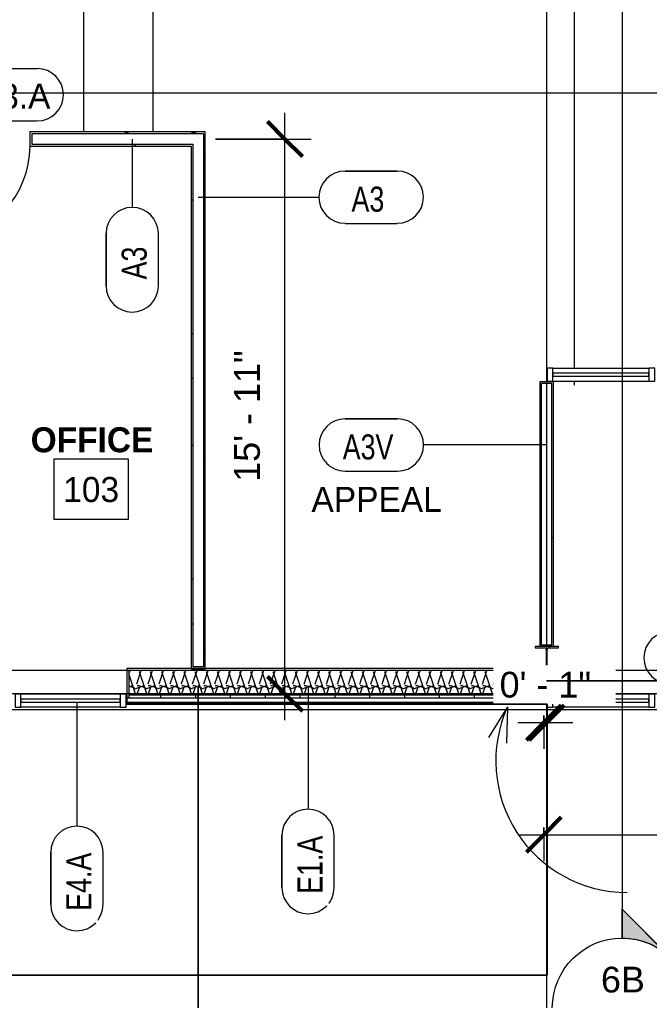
# Model space of a CAD drawing. Header units: inches. Extents: x 23906 to 26716, y -23130 to -20467.
# Drawn here: x 25799.4 to 26016.2, y -22900.8 to -22563.3 of the extents above; entities that cross this region are included whole.
import ezdxf

# ---------------------------------------------------------------- set-up
doc = ezdxf.new("R2010")
doc.units = ezdxf.units.IN
doc.header["$MEASUREMENT"] = 0
doc.linetypes.add('Grid Line 1_2_', pattern=[0.875, 0.5, -0.125, 0.125, -0.125])
for name, color, linetype, lineweight in [('A-ANNO-DIMS', 211, 'Continuous', 9), ('A-ANNO-DIMS-96', 211, 'Continuous', 9), ('A-AREA', 32, 'Continuous', 9), ('A-AREA-IDEN', 2, 'Continuous', 9), ('A-DOOR', 31, 'Continuous', 13), ('A-DOOR-IDEN', 31, 'Continuous', 9), ('A-FLOR', 192, 'Continuous', 13), ('A-GLAZ-CURT', 52, 'Continuous', 9), ('A-GLAZ-CWMG', 51, 'Continuous', 9), ('A-WALL', 113, 'Continuous', 13), ('A-WALL-IDEN', 211, 'Continuous', 9), ('A-WALL-PATT', 111, 'Continuous', 50), ('C-TOPO', 7, 'Continuous', 9), ('Conc', 7, 'Continuous', 20), ('G-ANNO-SYMB', 111, 'Continuous', 9), ('G-ANNO-TEXT', 231, 'Continuous', 9), ('I-WALL', 2, 'Continuous', 13), ('L-SITE-WALL', 31, 'Continuous', 13), ('Q-CASE', 31, 'Continuous', 9), ('S-BEAM', 12, 'Continuous', 9), ('S-COLS', 52, 'Continuous', 9), ('S-GRID', 1, 'Continuous', 9)]:
    doc.layers.add(name, color=color, linetype=linetype, lineweight=lineweight)
doc.styles.add('Arial_1', font='arial.ttf', dxfattribs={"height": 8.851796})
doc.styles.add('Century Gothic', font='GOTHIC.TTF', dxfattribs={"height": 8.622671})
doc.styles.add('Century Gothic_1', font='GOTHIC.TTF', dxfattribs={"width": 0.8, "height": 8.622671})
doc.styles.add('Century Gothic_B', font='GOTHICB.TTF', dxfattribs={"height": 8.616719})
doc.dimstyles.new('OD_Dimension', dxfattribs={"dimscale": 12, "dimtxt": 9, "dimasz": 1, "dimexe": 0.75, "dimexo": 0.5, "dimgap": 0.5, "dimtad": 1, "dimdec": 3, "dimrnd": 0.125, "dimzin": 1, "dimdsep": 46, "dimlunit": 4, "dimtxsty": 'Arial_1', "dimblk1": 'OBLIQUE', "dimblk2": 'OBLIQUE', "dimsah": 1, "dimcen": 0.09, "dimdle": 0.75, "dimazin": 0, "dimtfac": 1, "dimtdec": 4, "dimtix": 1, "dimtmove": 0, "dimatfit": 3, "dimfxl": 1, "dimtvp": 1, "dimtfill": 1, "dimfrac": 2, "dimtolj": 1, "dimtzin": 0, "dimarcsym": 2})
doc.dimstyles.new('OD_Dimension_1', dxfattribs={"dimscale": 12, "dimtxt": 9, "dimasz": 1, "dimexe": 0.75, "dimexo": 0.5, "dimgap": 0.5, "dimtad": 1, "dimdec": 3, "dimrnd": 0.125, "dimzin": 1, "dimdsep": 46, "dimlunit": 4, "dimtxsty": 'Arial_1', "dimblk1": 'OBLIQUE', "dimblk2": 'OBLIQUE', "dimsah": 1, "dimcen": 0.09, "dimdle": 0.75, "dimazin": 0, "dimtfac": 1, "dimtdec": 4, "dimtix": 1, "dimtmove": 0, "dimatfit": 3, "dimfxl": 1, "dimtvp": 1, "dimtfill": 1, "dimfrac": 2, "dimtolj": 1, "dimtzin": 0, "dimarcsym": 2})
doc.dimstyles.new('OD_Dimension_2', dxfattribs={"dimscale": 12, "dimtxt": 9, "dimasz": 1, "dimexe": 0.75, "dimexo": 0.5, "dimgap": 0.5, "dimtad": 1, "dimdec": 3, "dimrnd": 0.125, "dimzin": 1, "dimdsep": 46, "dimlunit": 4, "dimtxsty": 'Arial_1', "dimblk1": 'OBLIQUE', "dimblk2": 'OBLIQUE', "dimsah": 1, "dimcen": 0.09, "dimdle": 0.75, "dimazin": 0, "dimtfac": 1, "dimtdec": 4, "dimtix": 1, "dimtmove": 0, "dimatfit": 3, "dimfxl": 1, "dimtvp": 1, "dimtfill": 1, "dimfrac": 2, "dimtolj": 1, "dimtzin": 0, "dimarcsym": 2})
doc.dimstyles.new('OD_Dimension_3', dxfattribs={"dimscale": 12, "dimtxt": 9, "dimasz": 1, "dimexe": 0.75, "dimexo": 0.5, "dimgap": 0.5, "dimtad": 1, "dimdec": 3, "dimrnd": 0.125, "dimzin": 1, "dimdsep": 46, "dimlunit": 4, "dimtxsty": 'Arial_1', "dimblk1": 'OBLIQUE', "dimblk2": 'OBLIQUE', "dimsah": 1, "dimcen": 0.09, "dimdle": 0.75, "dimazin": 0, "dimtfac": 1, "dimtdec": 4, "dimtix": 1, "dimtmove": 0, "dimatfit": 3, "dimfxl": 1, "dimtvp": 1, "dimtfill": 1, "dimfrac": 2, "dimtolj": 1, "dimtzin": 0, "dimarcsym": 2})
pattern_1 = [(0, (0, 0), (30.72, 7.68), [1.267, -21.773, 1.267, -21.773, -122.88]), (0, (0, 0), (30.72, 7.68), [-46.08, 1.267, -44.813, 1.267, -21.773, -53.76]), (0, (0, 0), (30.72, 7.68), [-115.2, 1.267, -14.093, 1.267, -37.133]), (120, (11.52, 3.84), (-22.0110751, 22.7643004), [1.267, -21.773, 1.267, -21.773, -122.88]), (120, (11.52, 3.84), (-22.0110751, 22.7643004), [-46.08, 1.267, -44.813, 1.267, -21.773, -53.76]), (120, (11.52, 3.84), (-22.0110751, 22.7643004), [-115.2, 1.267, -14.093, 1.267, -37.133]), (240, (15.36, 19.2), (-8.7089249, -30.4443004), [1.267, -21.773, 1.267, -21.773, -122.88]), (240, (15.36, 19.2), (-8.7089249, -30.4443004), [-46.08, 1.267, -44.813, 1.267, -21.773, -53.76]), (240, (15.36, 19.2), (-8.7089249, -30.4443004), [-115.2, 1.267, -14.093, 1.267, -37.133])]

# ---------------------------------------------------------------- blocks, each defined once
blk = doc.blocks.new('Struct_Xcel_Sports Complex_rvt-1-Enlarged First Floor Plan _East_')
at = {"layer": 'A-FLOR', "color": 43}
blk.add_line((26123.27, -22790.8), (25980.77, -22790.8), dxfattribs=at)
at = {"layer": 'L-SITE-WALL', "color": 43}
for p, q in [((25980.77, -22790.8), (26123.27, -22790.8)), ((25981.02, -22798.8), (25836.02, -22798.8))]:
    blk.add_line(p, q, dxfattribs=at)
blk = doc.blocks.new('W-Wide Flange-Column - B2_E-V4-Enlarged First Floor Plan _East_')
at = {"layer": 'S-COLS'}
h = blk.add_hatch(dxfattribs=at)
h.set_pattern_fill('FP_6', color=8, style=0, pattern_type=2)
h.set_pattern_definition([(225, (25980.89, -22783.178), (9.503515, -9.503515), []), (225, (25980.89, -22797.578), (9.503515, -9.503515), [])])
h.paths.add_polyline_path([(-4, 4.13), (-4, 3.69), (-0.84, 3.69), (-0.35, 3.49), (-0.14, 3), (-0.14, -3), (-0.35, -3.49), (-0.84, -3.69), (-4, -3.69), (-4, -4.12), (4, -4.12), (4, -3.69), (0.84, -3.69), (0.35, -3.49), (0.14, -3), (0.14, 3), (0.35, 3.49), (0.84, 3.69), (4, 3.69), (4, 4.13)], flags=0)
at = {"layer": 'S-COLS', "color": 7, "lineweight": 20}
for p, q in [((4, 4.13), (-4, 4.13)), ((-4, 4.13), (-4, 3.69)), ((-4, 3.69), (-0.84, 3.69)), ((0.84, 3.69), (4, 3.69)), ((4, 3.69), (4, 4.13)), ((-0.14, 3), (-0.14, -3)), ((0.14, -3), (0.14, 3)), ((-0.84, -3.69), (-4, -3.69)), ((-4, -3.69), (-4, -4.12)), ((-4, -4.12), (4, -4.12)), ((4, -3.69), (0.84, -3.69)), ((4, -4.12), (4, -3.69))]:
    blk.add_line(p, q, dxfattribs=at)
for centre, start, end in [((-0.84, 3), 0, 90), ((0.84, 3), 90, 180), ((-0.84, -3), 270, 0), ((0.84, -3), 180, 270)]:
    blk.add_arc(centre, 0.691, start, end, dxfattribs=at)
blk = doc.blocks.new('Casework 1 - Casework 1-456223-Enlarged First Floor Plan _East_')
at = {"layer": 'Q-CASE', "color": 43, "lineweight": 13}
for p, q in [((25850.02, -22359.55), (25742.02, -22359.55)), ((25742.02, -22359.55), (25742.02, -22369.55)), ((25850.02, -22383.55), (25850.02, -22359.55)), ((25766.02, -22601.93), (25766.02, -22383.55)), ((25766.02, -22383.55), (25850.02, -22383.55)), ((25845.39, -22431.55), (25821.39, -22431.55)), ((25821.39, -22431.55), (25821.39, -22601.93)), ((25845.39, -22601.93), (25845.39, -22431.55))]:
    blk.add_line(p, q, dxfattribs=at)
blk = doc.blocks.new('Single-Flush - 32_ x 84_-489871-Enlarged First Floor Plan _East_')
at = {"layer": 'A-DOOR', "color": 7, "lineweight": 20}
for p, q in [((14, 2.44), (14, 34.44)), ((16, 34.44), (14, 34.44)), ((16, 2.44), (16, 34.44)), ((16, 2.44), (14, 2.44))]:
    blk.add_line(p, q, dxfattribs=at)
at = {"layer": 'A-DOOR', "color": 43}
blk.add_arc((16, 2.44), 32.07, 93.5759, 180, dxfattribs=at)
blk = doc.blocks.new('System Panel - INSULATED LOW-E GLAZING _SEE ELEVATIONS FOR U-FACTOR_ SHGC_ _ LT_-1142345-Enlarged First Floor Plan _East_')
at = {"layer": 'A-GLAZ-CURT', "color": 7, "lineweight": 20}
for p, q in [((16.53125, 1.25), (-16.53125, 1.25)), ((-16.53125, 1.25), (-16.53125, 0.25)), ((-16.53125, 0.25), (16.53125, 0.25)), ((16.53125, 0.25), (16.53125, 1.25))]:
    blk.add_line(p, q, dxfattribs=at)
at = {"layer": 'A-GLAZ-CURT', "color": 10, "lineweight": 13}
for p, q in [((-16.53125, 0.25), (-16.53125, 1.25)), ((16.53125, 1.25), (-16.53125, 1.25)), ((-16.53125, 0.25), (16.53125, 0.25)), ((16.53125, 1.25), (16.53125, 0.25))]:
    blk.add_line(p, q, dxfattribs=at)
blk = doc.blocks.new('Rectangular Mullion - Exterior 2_ x 4_5_-1305154-Enlarged First Floor Plan _East_')
at = {"layer": 'A-GLAZ-CWMG', "color": 43, "lineweight": 13}
for p, q in [((26016.08, -22795.43), (25983.02, -22795.43)), ((26016.08, -22799.93), (25983.02, -22799.93))]:
    blk.add_line(p, q, dxfattribs=at)
blk = doc.blocks.new('Rectangular Mullion - Exterior 2_ x 4_5_-1142353-Enlarged First Floor Plan _East_')
at = {"layer": 'A-GLAZ-CWMG', "color": 7, "lineweight": 20}
for p, q in [((0, 1.5), (-2, 1.5)), ((-2, 1.5), (-2, -3)), ((0, -3), (0, 1.5)), ((-2, -3), (0, -3))]:
    blk.add_line(p, q, dxfattribs=at)
blk = doc.blocks.new('Rectangular Mullion - Exterior 2_ x 4_5_-1142343-Enlarged First Floor Plan _East_')
at = {"layer": 'A-GLAZ-CWMG', "color": 7, "lineweight": 20}
for p, q in [((-1, 1.5), (1, 1.5)), ((-1, -3), (-1, 1.5)), ((1, 1.5), (1, -3)), ((1, -3), (-1, -3))]:
    blk.add_line(p, q, dxfattribs=at)
blk = doc.blocks.new('Rectangular Mullion - Exterior 2_ x 4_5_-1142586-Enlarged First Floor Plan _East_')
at = {"layer": 'A-GLAZ-CWMG', "color": 7, "lineweight": 20}
for p, q in [((-2, 1.5), (0, 1.5)), ((-2, -3), (-2, 1.5)), ((0, 1.5), (0, -3)), ((0, -3), (-2, -3))]:
    blk.add_line(p, q, dxfattribs=at)
blk = doc.blocks.new('Rectangular Mullion - Exterior 2_ x 4_5_-827470-Enlarged First Floor Plan _East_')
at = {"layer": 'A-GLAZ-CWMG', "color": 7, "lineweight": 20}
for p, q in [((-1, 1.5), (1, 1.5)), ((-1, -3), (-1, 1.5)), ((1, 1.5), (1, -3)), ((1, -3), (-1, -3))]:
    blk.add_line(p, q, dxfattribs=at)
blk = doc.blocks.new('Rectangular Mullion - Exterior 2_ x 4_5_-1142359-Enlarged First Floor Plan _East_')
at = {"layer": 'A-GLAZ-CWMG', "color": 7, "lineweight": 20}
for p, q in [((-2, 1.5), (0, 1.5)), ((-2, -3), (-2, 1.5)), ((0, 1.5), (0, -3)), ((0, -3), (-2, -3))]:
    blk.add_line(p, q, dxfattribs=at)
blk = doc.blocks.new('Girt_C - 8_D-1405500-Enlarged First Floor Plan _East_')
at = {"layer": 'S-BEAM', "color": 43, "lineweight": 13}
for p, q in [((25836.27, -22787.3), (25797.58, -22787.3)), ((25797.58, -22795.3), (25836.27, -22795.3))]:
    blk.add_line(p, q, dxfattribs=at)
blk = doc.blocks.new('Rectangular Mullion - Exterior 2_ x 4_5_-1305234-Enlarged First Floor Plan _East_')
at = {"layer": 'A-GLAZ-CWMG', "color": 43, "lineweight": 13}
for p, q in [((26090.45, -22683.18), (26123.52, -22683.18)), ((26090.45, -22687.68), (26123.52, -22687.68))]:
    blk.add_line(p, q, dxfattribs=at)
blk = doc.blocks.new('System Panel - INSULATED LOW-E GLAZING _SEE ELEVATIONS FOR U-FACTOR_ SHGC_ _ LT_-827454-Enlarged First Floor Plan _East_')
at = {"layer": 'A-GLAZ-CURT', "color": 7, "lineweight": 20}
for p, q in [((17.09375, 1.25), (-17.09375, 1.25)), ((-17.09375, 1.25), (-17.09375, 0.25)), ((-17.09375, 0.25), (17.09375, 0.25)), ((17.09375, 0.25), (17.09375, 1.25))]:
    blk.add_line(p, q, dxfattribs=at)
at = {"layer": 'A-GLAZ-CURT', "color": 10, "lineweight": 13}
for p, q in [((-17.09375, 0.25), (-17.09375, 1.25)), ((17.09375, 1.25), (-17.09375, 1.25)), ((-17.09375, 0.25), (17.09375, 0.25)), ((17.09375, 1.25), (17.09375, 0.25))]:
    blk.add_line(p, q, dxfattribs=at)
blk = doc.blocks.new('Rectangular Mullion - Exterior 2_ x 4_5_-1060760-Enlarged First Floor Plan _East_')
at = {"layer": 'A-GLAZ-CWMG', "color": 43, "lineweight": 13}
for p, q in [((25834.02, -22795.43), (25799.83, -22795.43)), ((25834.02, -22799.93), (25799.83, -22799.93))]:
    blk.add_line(p, q, dxfattribs=at)
blk = doc.blocks.new('Section - Section Head - Filled-1526-Enlarged First Floor Plan _East_')
at = {"layer": 'G-ANNO-SYMB'}
h = blk.add_hatch(color=256, dxfattribs=at)
edge = h.paths.add_edge_path(flags=0)
edge.add_line((-0.4268, 0.1768), (-0.25, 0.3536))
edge.add_line((-0.25, 0.3536), (-0.25, 0.25))
edge.add_arc((-0.25, 0), 0.25, 90, 135)
h = blk.add_hatch(color=256, dxfattribs=at)
edge = h.paths.add_edge_path(flags=0)
edge.add_arc((-0.25, 0), 0.25, 45, 90)
edge.add_line((-0.25, 0.25), (-0.25, 0.3536))
edge.add_line((-0.25, 0.3536), (-0.0732, 0.1768))
h = blk.add_hatch(color=256, dxfattribs=at)
edge = h.paths.add_edge_path(flags=0)
edge.add_arc((-0.25, 0), 0.2503, 137.9216, 180)
edge.add_line((-0.5003, 0), (-0.6036, 0))
edge.add_line((-0.6036, 0), (-0.4358, 0.1678))
h = blk.add_hatch(color=256, dxfattribs=at)
edge = h.paths.add_edge_path(flags=0)
edge.add_line((-0.0642, 0.1678), (0.1036, 0))
edge.add_line((0.1036, 0), (0.0003, 0))
edge.add_arc((-0.25, 0), 0.2503, 0, 42.0784)
for p, q in [((-0.25, 0.3536), (-0.6036, 0)), ((-0.25, 0.3536), (-0.4268, 0.1768)), ((-0.25, 0.3536), (0.1036, 0)), ((-0.25, 0.25), (-0.25, 0.3536)), ((-0.0732, 0.1768), (-0.25, 0.3536)), ((-0.25, 0.3536), (-0.25, 0.25)), ((-0.4358, 0.1678), (-0.6036, 0)), ((0.1036, 0), (-0.0642, 0.1678)), ((-0.6036, 0), (-0.5003, 0)), ((0.0003, 0), (0.1036, 0)), ((-0.5, 0), (-0.6036, 0)), ((0, 0), (0.1036, 0))]:
    blk.add_line(p, q, dxfattribs=at)
for radius, start, end in [(0.25, 360, 180), (0.25, 90, 135), (0.25, 45, 90), (0.2503, 137.9216, 180), (0.2503, 0, 42.0784), (0.25, 180, 360)]:
    blk.add_arc((-0.25, 0), radius, start, end, dxfattribs=at)
blk = doc.blocks.new('Door Tag - Door Tag-4658-Enlarged First Floor Plan _East_')
at = {"layer": 'A-DOOR-IDEN', "color": 153}
for p, q in [((-0.109375, 0.09375), (0.109375, 0.09375)), ((-0.109375, -0.09375), (0.109375, -0.09375))]:
    blk.add_line(p, q, dxfattribs=at)
for centre, start, end in [((-0.109375, 0), 90, 270), ((0.109375, 0), 270, 90)]:
    blk.add_arc(centre, 0.09375, start, end, dxfattribs=at)
blk = doc.blocks.new('Wall Tag - 1_4_-1369832-Enlarged First Floor Plan _East_')
at = {"layer": 'A-WALL-IDEN', "color": 153}
for p, q in [((-0.0822, 0.0968), (0.1053, 0.0968)), ((0.1053, 0.0968), (-0.0822, 0.0968)), ((-0.0822, -0.0907), (0.1053, -0.0907)), ((-0.0822, -0.0907), (0.1053, -0.0907))]:
    blk.add_line(p, q, dxfattribs=at)
for centre, start, end in [((-0.0822, 0.0031), 90, 270), ((-0.0822, 0.0031), 90, 270), ((0.1053, 0.0031), 270, 90), ((0.1053, 0.0031), 270, 90)]:
    blk.add_arc(centre, 0.0937, start, end, dxfattribs=at)
blk = doc.blocks.new('DIMBLOCK13-Enlarged First Floor Plan _East_')
at = {"layer": 'A-ANNO-DIMS-96'}
for p, q in [((25860.83, -22792.68), (25860.83, -22933.17)), ((25860.83, -22924.17), (25860.83, -22792.68)), ((25740.89, -22798.58), (25740.89, -22933.17)), ((25740.89, -22924.17), (25740.89, -22798.58)), ((25740.89, -22924.17), (25860.83, -22924.17))]:
    blk.add_line(p, q, dxfattribs=at)
at = {"layer": 'A-ANNO-DIMS-96', "lineweight": 50}
for p, q in [((25740.89, -22924.17), (25746.89, -22918.17)), ((25860.83, -22924.17), (25866.83, -22918.17)), ((25740.89, -22924.17), (25734.89, -22930.17)), ((25860.83, -22924.17), (25854.83, -22930.17))]:
    blk.add_line(p, q, dxfattribs=at)
at = {"layer": 'A-ANNO-DIMS-96', "color": 0, "insert": (25781.75, -22906.68), "char_height": 8.852, "width": 45.8585, "attachment_point": 1, "line_spacing_factor": 0.938532, "style": 'Arial_1', "bg_fill": 3, "box_fill_scale": 1.25, "bg_fill_color": 0, "bg_fill_transparency": 0}
blk.add_mtext('10\' - 0"', dxfattribs=at)
blk = doc.blocks.new('_Oblique')
at = {"color": 0, "linetype": 'ByBlock', "lineweight": -2}
blk.add_line((-0.5, -0.5), (0.5, 0.5), dxfattribs=at)
blk = doc.blocks.new('DIMBLOCK14-Enlarged First Floor Plan _East_')
at = {"layer": 'A-ANNO-DIMS-96'}
for p, q in [((25860.83, -22792.68), (25860.83, -22933.17)), ((25860.83, -22924.17), (25860.83, -22792.68)), ((25980.89, -22921.68), (25980.89, -22933.17)), ((25980.89, -22924.17), (25980.89, -22921.68)), ((25860.83, -22924.17), (25980.89, -22924.17))]:
    blk.add_line(p, q, dxfattribs=at)
at = {"layer": 'A-ANNO-DIMS-96', "lineweight": 50}
for p, q in [((25860.83, -22924.17), (25866.83, -22918.17)), ((25980.89, -22924.17), (25986.89, -22918.17)), ((25860.83, -22924.17), (25854.83, -22930.17)), ((25980.89, -22924.17), (25974.89, -22930.17))]:
    blk.add_line(p, q, dxfattribs=at)
at = {"layer": 'A-ANNO-DIMS-96', "color": 0, "insert": (25901.75, -22906.68), "char_height": 8.852, "width": 45.8585, "attachment_point": 1, "line_spacing_factor": 0.938532, "style": 'Arial_1', "bg_fill": 3, "box_fill_scale": 1.25, "bg_fill_color": 0, "bg_fill_transparency": 0}
blk.add_mtext('10\' - 0"', dxfattribs=at)
blk = doc.blocks.new('DIMBLOCK15-Enlarged First Floor Plan _East_')
at = {"layer": 'A-ANNO-DIMS-96'}
for p, q in [((26125.64, -22801.43), (26125.64, -22933.17)), ((26125.64, -22924.17), (26125.64, -22801.43)), ((25980.89, -22921.68), (25980.89, -22933.17)), ((25980.89, -22924.17), (25980.89, -22921.68)), ((25980.89, -22924.17), (26125.64, -22924.17))]:
    blk.add_line(p, q, dxfattribs=at)
at = {"layer": 'A-ANNO-DIMS-96', "lineweight": 50}
for p, q in [((25980.89, -22924.17), (25986.89, -22918.17)), ((26125.64, -22924.17), (26131.64, -22918.17)), ((25980.89, -22924.17), (25974.89, -22930.17)), ((26125.64, -22924.17), (26119.64, -22930.17))]:
    blk.add_line(p, q, dxfattribs=at)
at = {"layer": 'A-ANNO-DIMS-96', "color": 0, "insert": (26023.91, -22906.68), "char_height": 8.8518, "width": 70.4492, "attachment_point": 1, "line_spacing_factor": 0.938532, "style": 'Arial_1', "bg_fill": 3, "box_fill_scale": 1.25, "bg_fill_color": 0, "bg_fill_transparency": 0}
blk.add_mtext('12\' - 0 3/4"', dxfattribs=at)
blk = doc.blocks.new('DIMBLOCK17-Enlarged First Floor Plan _East_')
at = {"layer": 'A-ANNO-DIMS-96'}
for p, q in [((25890.73, -22804.3), (25890.73, -22595.37)), ((25866.83, -22604.37), (25899.73, -22604.37)), ((25890.73, -22604.37), (25866.83, -22604.37)), ((25888.24, -22795.3), (25899.73, -22795.3)), ((25890.73, -22795.3), (25888.24, -22795.3))]:
    blk.add_line(p, q, dxfattribs=at)
at = {"layer": 'A-ANNO-DIMS-96', "lineweight": 50}
for p, q in [((25890.73, -22604.37), (25884.73, -22598.37)), ((25890.73, -22604.37), (25896.73, -22610.37)), ((25890.73, -22795.3), (25884.73, -22789.3)), ((25890.73, -22795.3), (25896.73, -22801.3))]:
    blk.add_line(p, q, dxfattribs=at)
at = {"layer": 'A-ANNO-DIMS-96', "color": 0, "insert": (25873.24, -22722.33), "char_height": 8.852, "width": 54, "attachment_point": 1, "rotation": 90, "line_spacing_factor": 0.938532, "style": 'Arial_1', "bg_fill": 3, "box_fill_scale": 1.25, "bg_fill_color": 0, "bg_fill_transparency": 0}
blk.add_mtext('15\' - 11"', dxfattribs=at)
blk = doc.blocks.new('DIMBLOCK72-Enlarged First Floor Plan _East_')
at = {"layer": 'A-ANNO-DIMS-96', "lineweight": 50}
for p, q in [((25979.89, -22843.79), (25985.89, -22837.79)), ((26281.39, -22843.79), (26287.39, -22837.79)), ((25979.89, -22843.79), (25973.89, -22849.79)), ((26281.39, -22843.79), (26275.39, -22849.79))]:
    blk.add_line(p, q, dxfattribs=at)
at = {"layer": 'A-ANNO-DIMS-96'}
for p, q in [((25979.89, -22841.3), (25979.89, -22852.79)), ((25979.89, -22843.79), (25979.89, -22841.3)), ((26281.39, -22841.3), (26281.39, -22852.79)), ((26281.39, -22843.79), (26281.39, -22841.3)), ((25970.89, -22843.79), (26290.39, -22843.79))]:
    blk.add_line(p, q, dxfattribs=at)
at = {"layer": 'A-ANNO-DIMS-96', "color": 0, "insert": (26101.29, -22826.3), "char_height": 8.8518, "width": 70.4492, "attachment_point": 1, "line_spacing_factor": 0.938532, "style": 'Arial_1', "bg_fill": 3, "box_fill_scale": 1.25, "bg_fill_color": 0, "bg_fill_transparency": 0}
blk.add_mtext('25\' - 1 1/2"', dxfattribs=at)
blk = doc.blocks.new('DIMBLOCK73-Enlarged First Floor Plan _East_')
at = {"layer": 'A-ANNO-DIMS-96'}
for p, q in [((25980.89, -22793.3), (25980.89, -22814.2)), ((25980.89, -22805.2), (25980.89, -22793.3)), ((25979.89, -22802.72), (25979.89, -22814.2)), ((25979.89, -22805.2), (25979.89, -22802.72)), ((25970.89, -22805.2), (25989.89, -22805.2))]:
    blk.add_line(p, q, dxfattribs=at)
at = {"layer": 'A-ANNO-DIMS-96', "lineweight": 50}
for p, q in [((25979.89, -22805.2), (25985.89, -22799.2)), ((25980.89, -22805.2), (25986.89, -22799.2)), ((25979.89, -22805.2), (25973.89, -22811.2)), ((25980.89, -22805.2), (25974.89, -22811.2))]:
    blk.add_line(p, q, dxfattribs=at)
at = {"layer": 'A-ANNO-DIMS-96', "color": 0, "insert": (25964.67, -22787.72), "char_height": 8.852, "width": 37.7169, "attachment_point": 1, "line_spacing_factor": 0.938532, "style": 'Arial_1', "bg_fill": 3, "box_fill_scale": 1.25, "bg_fill_color": 0, "bg_fill_transparency": 0}
blk.add_mtext('0\' - 1"', dxfattribs=at)
blk = doc.blocks.new('DIMBLOCK74-Enlarged First Floor Plan _East_')
at = {"layer": 'A-ANNO-DIMS-96'}
for p, q in [((25305.39, -22798.58), (25305.39, -23003.97)), ((25305.39, -22994.97), (25305.39, -22798.58)), ((26284.89, -22804.8), (26284.89, -23003.97)), ((26284.89, -22994.97), (26284.89, -22804.8)), ((25296.39, -22994.97), (26293.89, -22994.97))]:
    blk.add_line(p, q, dxfattribs=at)
at = {"layer": 'A-ANNO-DIMS-96', "lineweight": 50}
for p, q in [((25305.39, -22994.97), (25311.39, -22988.97)), ((26284.89, -22994.97), (26290.89, -22988.97)), ((25305.39, -22994.97), (25299.39, -23000.97)), ((26284.89, -22994.97), (26278.89, -23000.97))]:
    blk.add_line(p, q, dxfattribs=at)
at = {"layer": 'A-ANNO-DIMS-96', "color": 0, "insert": (25765.79, -22977.49), "char_height": 8.8518, "width": 70.4492, "attachment_point": 1, "line_spacing_factor": 0.938532, "style": 'Arial_1', "bg_fill": 3, "box_fill_scale": 1.25, "bg_fill_color": 0, "bg_fill_transparency": 0}
blk.add_mtext('81\' - 7 1/2"', dxfattribs=at)

msp = doc.modelspace()

# ---------------------------------------------------------------- hatches: boundary and pattern name
at = {"layer": 'A-WALL-PATT', "lineweight": 9}
h = msp.add_hatch(dxfattribs=at)
h.set_pattern_fill('FP_8', color=8, style=0, pattern_type=2)
h.set_pattern_definition(pattern_1)
h.paths.add_polyline_path([(25802.8902, -22604.3653), (25803.5152, -22604.3653), (25803.5152, -22602.5528), (25863.2652, -22602.5528), (25863.2652, -22601.9278), (25802.8902, -22601.9278)], flags=0)
h.paths.add_polyline_path([(25770.2652, -22604.3653), (25770.8902, -22604.3653), (25770.8902, -22601.9278), (25742.1402, -22601.9278), (25742.1402, -22602.5528), (25770.2652, -22602.5528)], flags=0)
h = msp.add_hatch(dxfattribs=at)
h.set_pattern_fill('FP_8', color=8, style=0, pattern_type=2)
h.set_pattern_definition(pattern_1)
h.paths.add_polyline_path([(25858.3902, -22606.8028), (25859.0152, -22606.8028), (25859.0152, -22606.1778), (25803.5152, -22606.1778), (25803.5152, -22604.3653), (25802.8902, -22604.3653), (25802.8902, -22606.8028), (25824.6985, -22606.8028)], flags=0)
h.paths.add_polyline_path([(25770.8902, -22606.8028), (25770.8902, -22604.3653), (25770.2652, -22604.3653), (25770.2652, -22606.1778), (25744.5152, -22606.1778), (25744.5152, -22606.8028), (25757.2987, -22606.8028)], flags=0)
h = msp.add_hatch(dxfattribs=at)
h.set_pattern_fill('FP_8', color=8, style=0, pattern_type=2)
h.set_pattern_definition(pattern_1)
h.paths.add_polyline_path([(25862.6402, -22786.6778), (25863.2652, -22786.6778), (25863.2652, -22602.5528), (25862.6402, -22602.5528), (25862.6402, -22786.0528)], flags=0)
h = msp.add_hatch(dxfattribs=at)
h.set_pattern_fill('FP_8', color=8, style=0, pattern_type=2)
h.set_pattern_definition(pattern_1)
h.paths.add_polyline_path([(25858.3984, -22786.6778), (25862.6402, -22786.6778), (25862.6402, -22786.0528), (25859.0152, -22786.0528), (25859.0152, -22606.8028), (25858.3902, -22606.8028), (25858.3902, -22786.6778)], flags=0)
h = msp.add_hatch(dxfattribs=at)
h.set_pattern_fill('FP_8', color=8, style=0, pattern_type=2)
h.set_pattern_definition(pattern_1)
h.paths.add_polyline_path([(25982.6402, -22779.0528), (25983.2652, -22779.0528), (25983.2652, -22687.9278), (25982.6402, -22687.9278), (25982.6402, -22778.4278)], flags=0)
h = msp.add_hatch(dxfattribs=at)
h.set_pattern_fill('FP_9', color=8, style=0, pattern_type=2)
h.set_pattern_definition([(161.57, (0.48, 0.48), (-3.839953776, -1.544e-05), [0, -27.322, 3.034, 0]), (18.43, (-0.48, 0.48), (-3.839953776, 1.544e-05), [0, -27.322, 3.034, 0]), (108.43, (0.48, 0.48), (1.919622, -9.60052459), [9.106, -21.25]), (71.57, (-0.48, 0.48), (1.919622, 9.60052459), [9.106, -21.25])])
h.paths.add_polyline_path([(25959.498, -22795.3028), (25980.0152, -22795.3028), (25980.0152, -22787.3028), (25837.0152, -22787.3028), (25837.0152, -22795.3028), (25892.0982, -22795.3028)], flags=0)
h = msp.add_hatch(dxfattribs=at)
h.set_pattern_fill('FP_10', color=8, style=0, pattern_type=2)
h.set_pattern_definition([(0, (0, 0), (15.36, 3.84), [1.267, -10.253, 1.267, -10.253, -61.44]), (0, (0, 0), (15.36, 3.84), [-23.04, 1.267, -21.773, 1.267, -10.253, -26.88]), (0, (0, 0), (15.36, 3.84), [-57.6, 1.267, -6.413, 1.267, -17.933]), (120, (5.76, 1.92), (-11.00553755, 11.3821502), [1.267, -10.253, 1.267, -10.253, -61.44]), (120, (5.76, 1.92), (-11.00553755, 11.3821502), [-23.04, 1.267, -21.773, 1.267, -10.253, -26.88]), (120, (5.76, 1.92), (-11.00553755, 11.3821502), [-57.6, 1.267, -6.413, 1.267, -17.933]), (240, (7.68, 9.6), (-4.35446245, -15.2221502), [1.267, -10.253, 1.267, -10.253, -61.44]), (240, (7.68, 9.6), (-4.35446245, -15.2221502), [-23.04, 1.267, -21.773, 1.267, -10.253, -26.88]), (240, (7.68, 9.6), (-4.35446245, -15.2221502), [-57.6, 1.267, -6.413, 1.267, -17.933])])
h.paths.add_polyline_path([(25837.0152, -22795.8028), (25980.0152, -22795.8028), (25980.0152, -22795.3028), (25837.0152, -22795.3028)], flags=0)
h = msp.add_hatch(dxfattribs=at)
h.set_pattern_fill('FP_11', color=8, style=0, pattern_type=2)
h.set_pattern_definition([(0, (0, 0), (0, 12), []), (90, (0, 0), (-12, 7e-16), [])])
h.paths.add_polyline_path([(25980.0152, -22796.8028), (25980.0152, -22795.8028), (25837.0152, -22795.8028), (25837.0152, -22796.8028), (25976.3479, -22796.8028)], flags=0)

# ---------------------------------------------------------------- linework, layer by layer
at = {"layer": 'A-AREA', "color": 43, "lineweight": 13}
for p, q in [((25990.3902, -22341.8056), (25990.3902, -22683.1778)), ((25990.3902, -22687.6778), (25990.3902, -22689.0528))]:
    msp.add_line(p, q, dxfattribs=at)
at = {"layer": 'A-AREA-IDEN', "flags": 128}
msp.add_lwpolyline([(25811.1468, -22714.5832), (25811.1468, -22735.1546), (25836.8568, -22735.1546), (25836.8568, -22714.5832)], close=True, dxfattribs=at)
at = {"layer": 'A-WALL', "color": 7, "lineweight": 20}
for p, q in [((25803.5152, -22602.5528), (25803.5152, -22606.1778)), ((25862.6402, -22602.5528), (25803.5152, -22602.5528)), ((25862.6402, -22602.5528), (25862.6402, -22786.0528)), ((25803.5152, -22606.1778), (25859.0152, -22606.1778)), ((25859.0152, -22606.1778), (25859.0152, -22786.0528)), ((25979.1402, -22778.4278), (25979.1402, -22688.5528)), ((25982.6402, -22688.5528), (25979.1402, -22688.5528)), ((25982.6402, -22778.4278), (25982.6402, -22688.5528)), ((25979.1402, -22778.4278), (25982.6402, -22778.4278)), ((25980.5904, -22786.5528), (25836.2652, -22786.5528)), ((25836.2652, -22786.5528), (25836.2652, -22798.6153)), ((25837.0152, -22787.3028), (25837.0152, -22796.8028)), ((25976.8902, -22787.3028), (25837.0152, -22787.3028)), ((25862.6402, -22786.0528), (25859.0152, -22786.0528)), ((25980.0152, -22796.8028), (25980.0152, -22787.3028)), ((25980.7652, -22798.6153), (25980.7652, -22787.3028)), ((25980.7652, -22796.8028), (25836.2652, -22796.8028)), ((25980.0152, -22795.3028), (25837.0152, -22795.3028)), ((25980.0152, -22795.8028), (25837.0152, -22795.8028)), ((25980.7652, -22798.3028), (25836.2652, -22798.3028)), ((25836.2652, -22798.6153), (25980.7652, -22798.6153))]:
    msp.add_line(p, q, dxfattribs=at)
at = {"layer": 'A-WALL-IDEN', "color": 153}
for p, q in [((25838.1437, -22604.3653), (25838.1437, -22627.9167)), ((25860.8277, -22624.3895), (25902.4324, -22624.3895)), ((25980.8902, -22709.6629), (25938.4949, -22709.6629)), ((25898.6997, -22792.5841), (25898.6997, -22834.9794)), ((25819.0904, -22798.4278), (25819.0904, -22840.8231))]:
    msp.add_line(p, q, dxfattribs=at)
at = {"layer": 'C-TOPO', "color": 43, "lineweight": 13}
for p, q in [((25981.0166, -22892.0669), (25981.0166, -22799.9278)), ((25981.0166, -22799.9278), (25981.0166, -22892.0669)), ((24244.0151, -22892.0669), (25981.0166, -22892.0669)), ((25981.0166, -22892.0669), (24244.0151, -22892.0669))]:
    msp.add_line(p, q, dxfattribs=at)
at = {"layer": 'Conc', "color": 43, "lineweight": 13}
for p, q in [((25981.0152, -22892.0675), (25981.0152, -22799.9278)), ((24244.0152, -22892.0675), (25981.0152, -22892.0675))]:
    msp.add_line(p, q, dxfattribs=at)
at = {"layer": 'G-ANNO-SYMB'}
for p, q in [((26006.817, -21003.0772), (26006.817, -22879.3806)), ((26309.8879, -22588.6303), (23915.4295, -22588.6303))]:
    msp.add_line(p, q, dxfattribs=at)
at = {"layer": 'G-ANNO-TEXT', "color": 145}
for q in [(25960.8295, -22810.3732), (25966.9896, -22812.2193)]:
    msp.add_line((25967.3543, -22799.8013), q, dxfattribs=at)
msp.add_arc((26008.6069, -22818.4272), 45.2626, 155.700492, 270, dxfattribs=at)
at = {"layer": 'I-WALL', "color": 7, "lineweight": 20}
for p, q in [((25863.2652, -22601.9278), (25802.8902, -22601.9278)), ((25802.8902, -22601.9278), (25802.8902, -22606.8028)), ((25863.2652, -22786.6778), (25863.2652, -22601.9278)), ((25802.8902, -22606.8028), (25858.3902, -22606.8028)), ((25858.3902, -22606.8028), (25858.3902, -22786.6778)), ((25978.5152, -22687.9278), (25978.5152, -22779.0528)), ((25983.2652, -22687.9278), (25978.5152, -22687.9278)), ((25983.2652, -22779.0528), (25983.2652, -22687.9278)), ((25858.3902, -22786.6778), (25863.2652, -22786.6778))]:
    msp.add_line(p, q, dxfattribs=at)
at = {"layer": 'L-SITE-WALL', "color": 43}
for p, q in [((26286.8902, -22800.8028), (25244.4043, -22800.8028)), ((25836.0152, -22798.8028), (25981.0152, -22798.8028))]:
    msp.add_line(p, q, dxfattribs=at)
at = {"layer": 'S-GRID', "linetype": 'Grid Line 1_2_'}
for p, q in [((25980.8902, -22929.3071), (25980.8902, -20749.6602)), ((25980.8902, -23058.9049), (25980.8902, -20902.4278)), ((26427.3416, -22787.3028), (24012.5184, -22787.3028)), ((26535.9342, -22787.3028), (24110.3815, -22787.3028)), ((26379.3416, -22795.3028), (24060.5184, -22795.3028)), ((26487.9342, -22795.3028), (24198.0224, -22795.3028))]:
    msp.add_line(p, q, dxfattribs=at)

# ---------------------------------------------------------------- block references
at = {"layer": 'A-DOOR', "color": 250, "rotation": 180}
msp.add_blockref('Single-Flush - 32_ x 84_-489871-Enlarged First Floor Plan _East_', (25786.8902, -22604.3653), dxfattribs=at)
at = {"layer": 'A-DOOR-IDEN', "color": 153, "xscale": 95.99999999999994, "yscale": 95.99999999999994, "zscale": 95.99999999999994}
for p in [(25794.9457, -22589.1354), (26033.8513, -22782.9036)]:
    msp.add_blockref('Door Tag - Door Tag-4658-Enlarged First Floor Plan _East_', p, dxfattribs=at)
at = {"layer": 'A-GLAZ-CURT', "color": 10, "lineweight": 13, "rotation": 180}
msp.add_blockref('System Panel - INSULATED LOW-E GLAZING _SEE ELEVATIONS FOR U-FACTOR_ SHGC_ _ LT_-1142345-Enlarged First Floor Plan _East_', (25999.5465, -22684.6778), dxfattribs=at)
at = {"layer": 'A-GLAZ-CURT', "color": 10, "lineweight": 13}
for name, p in [('System Panel - INSULATED LOW-E GLAZING _SEE ELEVATIONS FOR U-FACTOR_ SHGC_ _ LT_-827454-Enlarged First Floor Plan _East_', (25816.9215, -22798.4278)), ('System Panel - INSULATED LOW-E GLAZING _SEE ELEVATIONS FOR U-FACTOR_ SHGC_ _ LT_-1142345-Enlarged First Floor Plan _East_', (25999.5465, -22798.4278))]:
    msp.add_blockref(name, p, dxfattribs=at)
at = {"layer": 'A-GLAZ-CWMG', "color": 43, "lineweight": 13, "extrusion": (0, 0, -1)}
for name, p in [('Rectangular Mullion - Exterior 2_ x 4_5_-1142586-Enlarged First Floor Plan _East_', (-25981.0152, -22684.6778)), ('Rectangular Mullion - Exterior 2_ x 4_5_-827470-Enlarged First Floor Plan _East_', (-26017.0777, -22684.6778))]:
    msp.add_blockref(name, p, dxfattribs=at)
at = {"layer": 'A-GLAZ-CWMG', "color": 43, "lineweight": 13}
for name, p in [('Rectangular Mullion - Exterior 2_ x 4_5_-1305234-Enlarged First Floor Plan _East_', (-107.4375, 0)), ('Rectangular Mullion - Exterior 2_ x 4_5_-1060760-Enlarged First Floor Plan _East_', (0, 0)), ('Rectangular Mullion - Exterior 2_ x 4_5_-1305154-Enlarged First Floor Plan _East_', (0, 0))]:
    msp.add_blockref(name, p, dxfattribs=at)
at = {"layer": 'A-GLAZ-CWMG', "color": 43, "lineweight": 13, "rotation": 180}
for p in [(25797.8277, -22798.4278), (25981.0152, -22798.4278)]:
    msp.add_blockref('Rectangular Mullion - Exterior 2_ x 4_5_-1142353-Enlarged First Floor Plan _East_', p, dxfattribs=at)
at = {"layer": 'A-GLAZ-CWMG', "color": 43, "lineweight": 13, "extrusion": (0, 0, -1), "rotation": 180}
for name, p in [('Rectangular Mullion - Exterior 2_ x 4_5_-1142359-Enlarged First Floor Plan _East_', (-25836.0152, -22798.4278)), ('Rectangular Mullion - Exterior 2_ x 4_5_-1142343-Enlarged First Floor Plan _East_', (-26017.0777, -22798.4278))]:
    msp.add_blockref(name, p, dxfattribs=at)
at = {"layer": 'A-WALL-IDEN', "color": 153, "xscale": 95.99999999999994, "yscale": 95.99999999999994, "zscale": 95.99999999999994}
for p in [(25919.3277, -22624.6832), (25919.3902, -22709.9566)]:
    msp.add_blockref('Wall Tag - 1_4_-1369832-Enlarged First Floor Plan _East_', p, dxfattribs=at)
at = {"layer": 'A-WALL-IDEN', "color": 153, "xscale": 95.99999999999994, "yscale": 95.99999999999994, "zscale": 95.99999999999994, "rotation": 89.99999999999991}
for p in [(25838.4374, -22647.0213), (25898.9934, -22854.0841), (25819.3841, -22859.9278)]:
    msp.add_blockref('Wall Tag - 1_4_-1369832-Enlarged First Floor Plan _East_', p, dxfattribs=at)
at = {"layer": 'G-ANNO-SYMB', "extrusion": (0, 0, -1), "xscale": 95.99999999999994, "yscale": 95.99999999999994, "zscale": 95.99999999999994, "rotation": 90.00000000000053}
msp.add_blockref('Section - Section Head - Filled-1526-Enlarged First Floor Plan _East_', (-26006.817, -22879.3806), dxfattribs=at)
at = {"layer": 'Q-CASE', "color": 43, "lineweight": 13}
msp.add_blockref('Casework 1 - Casework 1-456223-Enlarged First Floor Plan _East_', (0, 0), dxfattribs=at)
at = {"layer": 'S-BEAM', "color": 43, "lineweight": 13}
msp.add_blockref('Girt_C - 8_D-1405500-Enlarged First Floor Plan _East_', (0, 0), dxfattribs=at)
at = {"layer": 'S-COLS', "color": 43, "lineweight": 13, "rotation": 180}
msp.add_blockref('W-Wide Flange-Column - B2_E-V4-Enlarged First Floor Plan _East_', (25980.8902, -22783.1778), dxfattribs=at)

# ---------------------------------------------------------------- texts
at = {"layer": 'A-AREA-IDEN', "attachment_point": 2}
for s, insert, char_height, width, line_spacing_factor, style in [('OFFICE', (25824.2878, -22703.5593), 8.61672, 48.6, 0.984796, 'Century Gothic_B'), ('103', (25824.0018, -22720.6748), 8.62267, 23.652, 0.984117, 'Century Gothic')]:
    msp.add_mtext(s, dxfattribs=dict(at, insert=insert, char_height=char_height, width=width, line_spacing_factor=line_spacing_factor, style=style))
at = {"layer": 'A-DOOR-IDEN', "insert": (25794.9044, -22585.3041), "char_height": 8.62267, "width": 38.124, "attachment_point": 2, "line_spacing_factor": 0.984117, "style": 'Century Gothic'}
msp.add_mtext('103.A', dxfattribs=at)
at = {"layer": 'G-ANNO-SYMB', "insert": (26007.1243, -22889.2115), "char_height": 8.8518, "width": 18.036, "attachment_point": 2, "line_spacing_factor": 0.938532, "style": 'Arial_1'}
msp.add_mtext('6B', dxfattribs=at)
at = {"layer": 'G-ANNO-TEXT', "color": 145, "insert": (25922.302, -22724.0626), "char_height": 8.62267, "width": 52.164, "attachment_point": 2, "line_spacing_factor": 0.984117, "style": 'Century Gothic'}
msp.add_mtext('APPEAL', dxfattribs=at)

# ---------------------------------------------------------------- next in the draw order: texts
at = {"layer": 'A-WALL-IDEN', "char_height": 8.62267, "attachment_point": 2, "line_spacing_factor": 0.984117, "style": 'Century Gothic_1', "bg_fill": 3, "box_fill_scale": 1.25, "bg_fill_color": 0, "bg_fill_transparency": 0}
for s, insert, width in [('A3', (25919.2989, -22620.7488), 14.58), ('A3V', (25919.3614, -22706.0223), 22.464)]:
    msp.add_mtext(s, dxfattribs=dict(at, insert=insert, width=width))
at = {"layer": 'A-WALL-IDEN', "char_height": 8.62267, "attachment_point": 2, "rotation": 90, "line_spacing_factor": 0.984117, "style": 'Century Gothic_1', "bg_fill": 3, "box_fill_scale": 1.25, "bg_fill_color": 0, "bg_fill_transparency": 0}
for s, insert, width in [('A3', (25834.5031, -22647.0502), 14.58), ('E1.A', (25895.0591, -22854.1129), 23.76), ('E4.A', (25815.4498, -22859.9567), 23.76)]:
    msp.add_mtext(s, dxfattribs=dict(at, insert=insert, width=width))

# ---------------------------------------------------------------- next in the draw order: dimensions: what is measured, and where the dimension line sits
at = {"layer": 'A-ANNO-DIMS'}
dim = msp.add_linear_dim(base=(25860.8277253517, -22924.1655041563), p1=(25740.8902253517, -22792.5840603972), p2=(25860.8277253517, -22786.6778103972), dimstyle='OD_Dimension_2', override={"dimpost": '<>', "dimfxl": 120.082837}, dxfattribs=at)
dim.commit()
dim.dimension.update_dxf_attribs({"geometry": 'DIMBLOCK13-Enlarged First Floor Plan _East_', "text_midpoint": (25800.8589753517, -22913.6460159916)})

# ---------------------------------------------------------------- next in the draw order: dimensions: what is measured, and where the dimension line sits
dim = msp.add_linear_dim(base=(25980.8902253514, -22924.1655041563), p1=(25860.8277253517, -22786.6778103972), p2=(25980.8902253514, -22915.680222782), dimstyle='OD_Dimension', override={"dimpost": '<>', "dimfxl": 176.228903}, dxfattribs=at)
dim.commit()
dim.dimension.update_dxf_attribs({"geometry": 'DIMBLOCK14-Enlarged First Floor Plan _East_', "text_midpoint": (25920.8589753516, -22913.6460159916)})

# ---------------------------------------------------------------- next in the draw order: dimensions: what is measured, and where the dimension line sits
dim = msp.add_linear_dim(base=(25890.7269781173, -22604.3653103972), p1=(25882.2416967431, -22795.3028103972), p2=(25860.8277253517, -22604.3653103972), angle=90, dimstyle='OD_Dimension_1', override={"dimpost": '<>', "dimfxl": 192.134555}, dxfattribs=at)
dim.commit()
dim.dimension.update_dxf_attribs({"geometry": 'DIMBLOCK17-Enlarged First Floor Plan _East_', "text_midpoint": (25880.2074899527, -22699.8340603972)})
dim = msp.add_linear_dim(base=(26125.6402, -22924.1655), p1=(25980.8902, -22915.6802), p2=(26125.6402, -22795.4278), dimstyle='OD_Dimension_1', override={"dimpost": '<>', "dimfxl": 188.183966}, dxfattribs=at)
dim.commit()
dim.dimension.update_dxf_attribs({"geometry": 'DIMBLOCK15-Enlarged First Floor Plan _East_', "text_midpoint": (26053.2652, -22913.5856)})

# ---------------------------------------------------------------- next in the draw order: dimensions: what is measured, and where the dimension line sits
for base, p1, p2, dimstyle, override, picture, middle in [((25980.8902, -22805.2023), (25979.8902, -22796.717), (25980.8902, -22787.3028), 'OD_Dimension_1', {"dimpost": '<>', "dimfxl": 9.467134}, 'DIMBLOCK73-Enlarged First Floor Plan _East_', (25980.3902, -22794.6828)), ((26281.3902, -22843.7865), (25979.8902, -22835.3013), (26281.3902, -22835.3013), 'OD_Dimension_3', {"dimpost": '<>', "dimfxl": 301.5}, 'DIMBLOCK72-Enlarged First Floor Plan _East_', (26130.6402, -22833.2097))]:
    dim = msp.add_linear_dim(base=base, p1=p1, p2=p2, dimstyle=dimstyle, override=override, dxfattribs=at)
    dim.commit()
    dim.dimension.update_dxf_attribs({"geometry": picture, "text_midpoint": middle})

# ---------------------------------------------------------------- next in the draw order: dimensions: what is measured, and where the dimension line sits
dim = msp.add_linear_dim(base=(26284.8902, -22994.9728), p1=(25305.3902, -22792.5841), p2=(26284.8902, -22798.8028), dimstyle='OD_Dimension', override={"dimpost": '<>', "dimfxl": 979.519741}, dxfattribs=at)
dim.commit()
dim.dimension.update_dxf_attribs({"geometry": 'DIMBLOCK74-Enlarged First Floor Plan _East_', "text_midpoint": (25795.1402, -22984.3959)})

# ---------------------------------------------------------------- next in the draw order: block references
at = {"lineweight": 5}
msp.add_blockref('Struct_Xcel_Sports Complex_rvt-1-Enlarged First Floor Plan _East_', (0, 0), dxfattribs=at)

doc.saveas('drawing.dxf')
